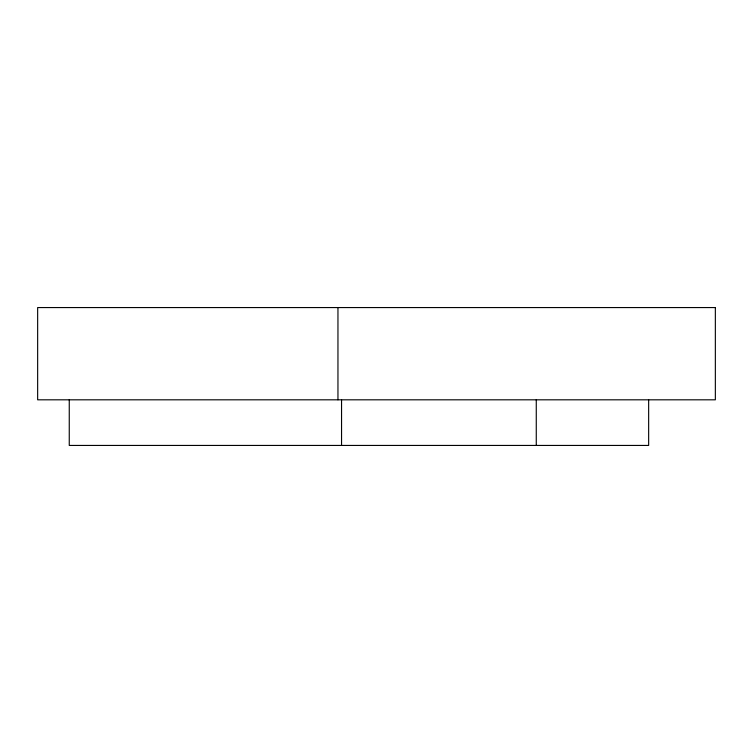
<?xml version="1.0" encoding="UTF-8"?>
<svg xmlns="http://www.w3.org/2000/svg" width="753" height="753" viewBox="0 0 753 753"><rect width="100%" height="100%" fill="white"/><g stroke="black" fill="none" stroke-linecap="round" stroke-linejoin="round"><path stroke-width="1.13" d="M648.653 399.815L648.653 445.437L69.257 445.437L69.257 399.815M536.268 399.815L536.268 445.437M341.551 399.815L341.551 445.437M337.956 307.563L337.956 399.815M715.35 307.563L37.65 307.563L37.65 399.815L715.35 399.815L715.35 307.563"/></g></svg>
